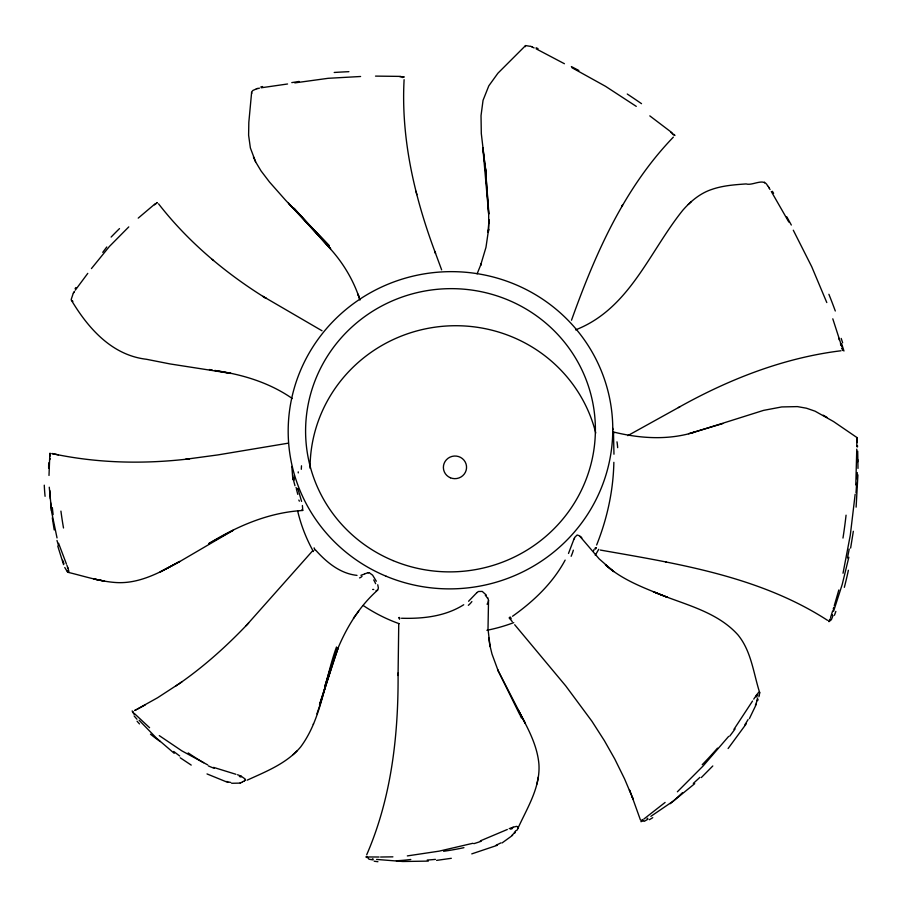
<?xml version="1.0" encoding="UTF-8"?>
<svg xmlns="http://www.w3.org/2000/svg" width="907" height="907" viewBox="0 0 907 907"><rect width="100%" height="100%" fill="white"/><g stroke="black" fill="none" stroke-linecap="round" stroke-linejoin="round"><path stroke-width="1.36" d="M856.775 446.709L856.866 437.491L833.488 421.517L815.053 411.177L806.425 408.207L797.412 406.608L781.743 406.937L763.581 410.372L694.343 432.208C668.051 440.405 639.911 438.523 613.483 432.004L613.96 454.214M49.001 475.461L49.772 455.371M856.775 449.124L855.8 484.939M857.988 468.386L857.705 451.153M398.06 675.477L398.751 623.597M398.071 673.629L398.071 673.017C398.536 734.749 391.529 797.684 366.7 854.757M857.92 474.871L856.117 507.149M613.858 462.332C613.302 490.687 607.168 518.713 596.647 545.005M487.875 597.86L488.522 600.457L488.011 628.959L490.052 646.521L488.737 637.836M49.942 456.278L50.044 453.126L49.874 454.328M488.317 232.271L488.884 219.913L488.317 232.271L488.635 229.131L485.971 247.362L480.574 265.411L481.356 263.37L477.105 273.857M404.103 79.68C400.849 139.1 414.782 198.055 435.541 253.37L434.816 251.352L435.122 252.214M518.056 827.524L517.931 828.216M251.613 92.503L248.824 122.354L248.609 135.177L250.377 147.943L255.615 161.843L261.057 170.935L269.515 182.046L285.784 200.458L329.218 245.718L288.471 203.191L330.647 248.745L294.333 208.644M855.154 494.292L850.301 535.13L843.022 573.247M759.624 693.549L759.669 692.733A27.539 4.342 -50.3 0 0 759.613 692.245L758.66 692.324L756.132 695.533M512.274 621.658L510.006 618.744L510.584 617.905M517.738 828.737C526.978 808.25 540.493 787.537 538.917 764.091C537.148 744.284 526.967 726.507 517.772 709.342L525.028 722.856M853.34 531.298L850.63 548.066M538.316 777.038L536.933 784.079M848.85 557.238L842.218 584.437L833.612 611.205M759.42 694.683L758.921 696.723M829.588 620.671L829.417 621.522L830.574 619.084M838.828 589.958L834.293 605.615M247.112 780.19C266.125 771.494 286.816 763.445 300.625 746.983C322.064 718.095 324.502 679.887 336.497 646.997M245.094 780.031L245.185 779.476A27.539 4.705 31 0 0 245.117 778.966L240.593 775.814M829.882 619.651L830.075 619.05M320.024 704.773L337.461 647.825L319.91 703.481M833.748 607.361L833.216 609.096M595.684 547.749L595.434 548.996L596.387 547.715M830.563 617.486L832.683 610.785M319.502 704.807L337.982 648.403L325.012 685.851M313.289 724.364L313.493 723.741M757.696 700.567L758.082 699.433M324.989 685.93C335 650.602 349.433 615.241 377.471 590.276M316.906 713.888L320.148 704.512M571.501 320.228C595.117 254.232 623.948 188.316 673.357 137.127M832.048 615.365L832.309 614.685M756.336 704.217L749.409 718.605M573.904 539.257L568.496 553.451M574.38 538.202L574.471 538.01A10.158 1.508 -51.1 0 1 574.947 537.137L577.147 534.994L579.448 535.788L599.198 558.905L613.699 571.591L605.4 564.823C623.075 580.593 645.886 588.598 667.461 597.316L653.233 591.67C681.917 604.073 716.224 610.615 737.981 634.923C751.381 651.26 753.422 673.13 759.658 692.563M487.785 603.631L488.522 600.457M73.025 293.981L71.245 299.31A27.539 2.71 -70.2 0 0 71.302 299.832L71.449 300.296M613.472 432.027L613.869 433.024M565.152 560.095C552.805 583.11 533.611 601.307 512.523 616.261M73.694 292.78L74.51 291.419M621.885 206.184L621.578 206.705L621.941 206.082M68.581 572.204L68.671 572.034A78.671 3.696 70.8 0 0 68.841 571.761M752.515 701.066L733.967 729.319M746.268 723.809L728.106 748.524M753.751 699.138L755.055 697.132M75.292 290.172L87.775 273.37M516.741 830.54L517.591 829.089A78.671 16.893 -9.6 0 0 517.886 828.227M353.911 617.554L353.458 618.166L358.684 611.205M377.72 590.015L378.378 587.985L377.743 584.766M91.437 268.574L109.418 246.455L128.771 226.897M728.638 736.405L703.163 765.927L677.37 791.788M514.757 833.068L515.38 832.331M156.582 203.656L157.047 202.533M312.7 550.73L246.114 625.705M530.38 46.359L525.584 45.565L497.932 73.195L488.805 85.848L483.046 100.326L481.027 115.654L481.3 133.522L486.027 173.804L482.841 147.694L488.692 214.131L485.098 164.235M712.8 765.973L701.349 777.548M248.631 623.03C227.181 645.693 203.86 666.736 178.123 684.456M767.617 185.822C763.864 177.375 752.765 186.026 746.11 183.928C734.443 184.745 722.573 185.606 711.462 189.54C700.113 193.35 690.692 201.241 682.903 210.129C649.151 251.987 629.515 308.833 575.582 329.876M641.975 820.484A11.406 2.256 -28.2 0 0 641.249 821.13L641 821.697L643.596 820.563M525.584 45.565L525.346 46.008A27.539 5.646 10.8 0 0 525.402 46.506L525.448 46.665M512.614 835.313L502.047 842.966M688.288 204.46L691.451 201.524M293.018 754.692L296.986 751.007M138.227 218.122L155.097 203.837M244.085 781.392L244.799 780.61A78.671 13.435 31.2 0 0 245.117 780.043M694.728 783.659L673.64 800.847L650.863 816.345M468.579 601.262L476.923 592.588M665.103 802.446L643.766 819.123M182.092 681.667L180.606 682.71M180.051 683.107L157.523 697.789L134.724 710.487L136.504 709.569M177.557 684.842L176.049 685.873M463.715 604.742C445.178 616.477 422.957 618.857 401.518 618.257M647.088 818.602L647.711 818.239M145.313 704.852L139.859 707.811M678.379 407.572C728.661 379.375 783.546 357.8 841.05 350.76M679.944 406.733L627.78 435.643M159.983 572.034L179.779 561.467C160.312 572.351 139.338 583.938 116.255 582.555C99.974 581.557 83.387 575.956 68.206 572.374M160.698 571.671L180.697 561.014L233.088 530.346L208.746 543.633C237.305 526.049 268.801 512.432 302.689 510.494M138.941 708.299L137.252 709.183M365.022 573.78L367.902 572.714M364.523 574.029L360.941 575.299M764.544 182.205L764.408 182.477A27.539 3.197 51 0 0 764.442 182.795M497.41 845.267L471.765 853.884M507.319 829.486L480.347 840.868M509.178 828.692L511.14 827.898M512.784 827.286L516.593 826.356L517.976 827.025A27.539 5.907 -9.7 0 1 518.056 827.524M256.057 89.079L252.917 90.428L251.602 92.049A27.539 5.453 -30.1 0 0 251.647 92.65L251.897 93.217M722.834 423.569L688.56 433.705M472.932 843.272L439.192 851.14L407.334 855.913M511.185 618.676L510.04 618.812M399.568 618.438L399.465 619.232M691.86 432.877L694.343 432.208M257.599 88.625L259.459 88.16M240.57 783.092L231.659 783.285M261.239 87.775L287.553 83.988M451.312 858.305L436.596 860.38M294.809 82.888L328.164 78.308L360.601 76.494M402.118 77.526L404.25 77.016L403.649 76.732M288.018 443.217L217.941 454.906L185.788 459.248L189.597 458.817C143.816 464.293 97.026 463.307 51.869 453.523L53.683 453.908M428.308 861.106L402.787 861.503L376.598 859.428M392.901 856.843L380.611 857.024M375.509 76.109L400.837 76.403M368.73 856.968L379.092 857.013M368.548 572.668L368.673 572.668A31.303 5.147 29.7 0 0 367.981 572.77M357.007 575.378C340.091 573.609 326.509 562.261 315.579 550.05M372.392 858.827L373.083 858.94M600.287 550.05C678.379 563.769 759.726 576.455 827.524 620.331M214.744 370.453L230.945 373.423L170.04 363.934L146.435 359.274C111.98 355.238 88.387 328.515 71.596 300.546M665.715 561.966L666.328 562.079M209.46 369.512L212.238 370.033M215.016 370.555C242.384 374.41 269.424 382.607 292.303 398.524M58.365 454.861L54.647 454.112M94.759 579.165L104.52 581.115L93.795 578.961M368.525 858.158L366.02 857.115A11.406 2.279 12.7 0 1 366.779 856.968M227.793 782.412L207.023 773.932M235.911 774.283L213.61 767.39M237.498 774.759L239.176 775.304M132.898 712.074A11.406 1.224 52.8 0 0 132.433 711.712L134.077 714.297M532.092 47.039L534.155 47.924M207.692 764.884L181.888 750.883L159.269 735.622M536.116 48.819L564.426 63.728M572 67.742L605.536 86.324L636.272 106.38M823.205 415.179L826.923 417.333M322.019 330.772L262.917 296.351L266.261 298.448C225.458 273.211 188.089 241.829 158.566 203.848M672.461 134.168L674.921 135.483L674.411 134.837M191.218 765.089L180.255 757.81M649.809 115.881L671.996 132.717M314.582 549.109L314.74 550.107M174.235 753.332L156.389 738.026L139.168 720.294M212.193 259.402L213.519 260.524M149.587 727.709L134.145 713.31M67.503 572L64.76 567.487M293.403 207.635L332.518 251.296C344.785 265.558 354.297 282.145 359.977 300.092M297.859 488.93L295.954 487.683M514.688 624.708L565.707 685.873L591.92 721.246L604.379 740.668L614.765 759L624.594 778.943L633.052 798.965L632.122 796.607M486.345 595.117L482.252 591.421L478.522 591.489A10.158 2.109 -10.6 0 0 477.842 591.908L477.672 592.01A31.303 6.417 -10.9 0 0 477.037 592.577M768.728 187.466L770.054 189.529M298.074 489.224L301.577 501.412M771.313 191.524L788.852 222.079M793.296 230.208L811.731 266.726L826.799 302.564M525.266 723.344L497.807 670.058L498.124 670.681L491.991 654.038L489.882 645.342M497.807 670.058L519.598 714.274M520.153 715.419L521.4 717.947M376.326 581.228L372.596 575.14L369.285 572.748A10.158 1.689 30.1 0 0 368.695 572.68M253.427 156.945L255.615 161.843M629.662 790.541L629.435 789.986L629.9 791.097M66.415 563.973L58.57 543.27M630.014 791.38L630.592 792.775M630.705 793.058L631.045 793.897M66.914 565.197L68.683 570.56A27.539 1.304 70.7 0 1 68.739 571.036M631.385 794.736L640.41 819.905M294.968 485.744L292.644 476.923L291.827 466.459M63.569 564.653L57.765 546.082M441.63 269.832L435.235 252.509M856.888 437.514L856.922 437.696A27.539 0.748 -89.8 0 1 856.99 438.104M832.796 318.81L841.707 346.395M838.646 337.948L839.338 339.989M358.673 296.135L357.993 294.129L359.682 299.242M840.517 343.515L840.744 344.207M841.979 348.005L842.83 350.521L842.172 348.005M57.028 537.919L51.654 512.081L49.261 487.206M416.857 194.654L415.973 191.264M612.622 428.07L612.973 429.703M54.216 529.949L52.289 517.829M302.394 505.505L302.768 510.392A69.964 4.013 69 0 1 301.986 509.564M51.416 510.777L50.622 502.671M856.99 438.172L857.07 439.033M293.018 479.644L292.859 477.536M485.154 164.348L488.635 210.515L488.737 223.315M50.339 498.918L49.84 490.585M857.16 440.269L857.296 442.548M857.466 445.62L857.523 446.936M402.64 76.641A11.406 2.483 -7.8 0 1 403.524 76.778M399.964 76.778A34.16 7.948 -8.9 0 1 401.382 76.88M334.207 72.469A285.274 30.101 3.9 0 1 348.9 71.676M299.129 81.437A195.13 15.589 -14.4 0 1 291.782 82.605M260.865 86.879A90.995 23.117 -33.6 0 1 262.599 86.55M256.352 88.818A26.269 5.896 -31 0 1 257.871 88.398M71.732 300.625A78.671 7.766 -70 0 1 71.494 300.194M72.911 301.294A177.783 17.63 -69 0 1 72.311 300.807M156.333 203.043A11.406 1.882 -48.4 0 1 156.956 202.646M154.473 204.846A34.16 6.077 -49.7 0 1 155.448 204.109M111.13 237.067A285.274 36.121 -34.3 0 1 119.509 228.587M106.777 246.976A195.13 2.449 -53.9 0 1 102.752 252.35M75.111 288.63A90.995 13.548 -73.9 0 1 75.882 287.542M73.184 293.335A26.269 3.243 -71.2 0 1 73.841 292.201M296.374 488.998A276.431 14.546 68.7 0 1 297.779 494.372M299.355 501.163A95.303 5.703 71.3 0 1 298.834 500.052M298.256 472.91A142.955 44.658 -72.1 0 1 298.244 471.867M301.305 469.293A160.675 69.669 -60.3 0 1 301.498 465.801M294.242 475.529A152.557 7.789 83.3 0 1 294.185 480.018M297.938 489.168A31.303 1.326 69.4 0 1 298.188 489.565M68.297 571.546A177.783 8.197 71.8 0 1 67.719 570.854M67.832 571.625A222.26 10.328 73.3 0 1 67.152 570.798M63.989 563.837A108.432 6.168 76.8 0 1 62.685 560.299M63.513 527.987A295.274 70.814 -82.9 0 1 60.928 511.106M53.128 514.62A162.16 31.348 -85.9 0 1 52.334 507.58M48.638 468.137A28.457 2.041 -86 0 1 48.706 462.865M49.919 459.532A34.16 1.644 -89.3 0 1 49.998 458.386M45.078 496.31A285.274 66.018 -72.4 0 1 44.273 485.177M58.558 545.606A195.13 23.797 87.2 0 1 56.994 540.481M67.526 567.17A26.269 0.59 69.6 0 1 68.036 568.451M373.707 579.936A276.431 47.946 29.1 0 1 375.634 583.7M377.607 589.947A69.964 12.483 29.3 0 1 376.054 590.65M373.741 589.471A95.303 17.539 31.6 0 1 372.652 589.437M314.355 548.724A22.811 1.848 59.3 0 1 314.593 548.803M314.071 548.043A40.849 3.05 57.9 0 1 314.207 547.873M362.018 576.33A152.557 28.752 43.8 0 1 359.557 577.906M243.768 781.176A177.783 30.453 32.2 0 1 242.418 781.823M242.101 782.219A222.26 38.57 33.7 0 1 240.162 782.809M230.752 782.492A108.432 20.362 37.2 0 1 226.75 781.449M203.633 762.708A295.274 111.844 57.7 0 1 188.203 752.923M179.699 755.973A162.16 54.057 54.6 0 1 173.736 751.461M139.508 723.922A77.299 22.822 56.9 0 1 137.082 721.212M136.968 719.217A28.457 6.134 54.7 0 1 134.145 715.929M132.173 710.941A34.16 3.265 51.5 0 1 132.898 711.564M160.29 741.563A285.274 105.802 68.7 0 1 150.46 734.171M214.267 768.342A195.13 50.883 47.6 0 1 208.383 765.916M239.335 776.437A90.995 10.578 27.5 0 1 241.001 776.993M239.629 775.644A26.269 3.809 30.1 0 1 241.047 776.165M485.324 595.355A276.431 58.683 -11.7 0 1 487.331 597.985M487.388 603.699A69.964 15.226 -11.5 0 1 487.048 604.187M399.205 618.291A22.811 4.252 19.4 0 1 399.862 618.143M398.592 617.69A40.849 7.256 18 0 1 399.522 617.474M471.878 601.579A152.557 39.783 3 0 1 468.341 605.32M515.879 830.619A177.783 38.706 -8.5 0 1 514.36 832.433M514.144 833.102A222.26 49.647 -7.1 0 1 511.911 835.347M500.891 842.886A108.432 26.62 -3.7 0 1 496.152 845.143M463.942 847.671A295.274 138.975 15.7 0 1 443.614 851.276M435.428 859.371A162.16 68.444 12.9 0 1 427.208 860.051M377.924 861.707A77.299 30.135 15.6 0 1 374.183 861.219M373.117 859.881A28.457 8.787 13.8 0 1 368.832 859.19M366.303 856.627A34.16 6.349 11.4 0 1 367.596 856.559M410.803 859.485A285.274 136.866 27.3 0 1 396.382 860.788M481.288 841.208A195.13 66.12 6.2 0 1 473.919 843.657M510.664 829.191A90.995 13.843 -12.8 0 1 512.546 828.431M511.605 827.898A26.269 4.909 -10.4 0 1 513.226 827.297M580.31 536.388A276.431 41.733 -52.2 0 1 581.841 537.908M510.085 618.052A22.811 4.592 -21.4 0 1 510.754 617.395M509.088 617.962A40.849 7.721 -22.7 0 1 510.085 617.009M573.349 550.175A152.557 35.713 -38.3 0 1 571.138 556.286M574.052 539.098A31.303 4.546 -51.4 0 1 574.539 538.044M759.51 693.662A78.671 12.449 -50.2 0 1 759.295 694.819M757.628 698.027A177.783 29.103 -49.2 0 1 756.653 700.862M756.846 701.372A222.26 38.411 -47.8 0 1 755.418 705.079M748.094 719.546A108.432 22.006 -44.7 0 1 744.874 724.75M717.516 748.128A295.274 139.508 -27.9 0 1 702.245 764.669M699.853 777.378A162.16 67.787 -30.2 0 1 693.288 783.399M652.757 817.661A77.299 30.328 -27.2 0 1 649.401 819.701M647.949 819.191A28.457 8.775 -28 0 1 644.061 821.391M641.374 820.495A34.16 6.179 -29.3 0 1 642.564 819.52M682.461 792.695A285.274 144.666 -16.5 0 1 670.25 803.693M735.067 728.945A195.13 62.39 -35.8 0 1 729.761 736.065M756.427 696.927A90.995 8.027 -52.8 0 1 757.651 695.079M755.531 696.712A26.269 3.367 -50.8 0 1 756.597 695.147M595.128 548.644A22.811 2.71 -61.7 0 1 595.434 547.624M593.632 550.866A40.849 4.24 -62.9 0 1 594.028 549.472M616.987 441.834A152.557 18.446 -78.4 0 1 617.667 447.65M857.047 440.224A78.671 2.199 -89.7 0 1 857.138 441.596M856.832 453.296A177.783 6.134 -88.7 0 1 856.956 456.935M857.16 452.117A222.26 10.09 -87.4 0 1 857.296 456.606M857.262 472.536A108.432 8.673 -84.4 0 1 857.126 479.009M846.061 515.176A295.274 113.194 -70 0 1 842.977 538.066M849.213 549.03A162.16 52.379 -71.7 0 1 847.444 558.032M835.857 611.431A77.299 23.333 -68.7 0 1 834.429 615.275M833.011 615.558A28.457 6.1 -68.9 0 1 831.254 619.98M829.44 620.966A11.406 1.156 -68.3 0 1 829.735 619.934M828.828 621.624A34.16 2.823 -69.2 0 1 829.315 619.98M848.385 570.242A285.274 125.551 -59.5 0 1 844.338 587.351M856.616 483.374A195.13 41.439 -76.5 0 1 855.993 492.773M857.739 459.554A90.995 4.138 87.9 0 1 857.693 461.924M841.197 338.424A77.299 12.403 71.9 0 1 842.637 342.733M841.594 343.64A28.457 2.007 71.8 0 1 843.963 351.043M840.494 343.821A34.16 2.143 71.6 0 1 840.914 345.261M828.896 294.299A285.274 88.467 80.3 0 1 835.302 310.999M786.777 216.818A195.13 13.061 64.4 0 1 791.323 225.038M772.379 191.286A90.995 16.972 48.6 0 1 773.614 193.316M768.048 186.15A26.269 3.832 50.5 0 1 769.17 187.84M673.482 134.077A11.406 1.927 32.9 0 1 674.241 134.769M670.919 132.388A34.16 6.406 31.9 0 1 672.121 133.374M627.259 94.022A285.274 50.769 42 0 1 641.521 103.67M578.859 70.485A195.13 9.455 25.3 0 1 571.365 66.562M536.128 47.742A90.995 24.466 7.8 0 1 538.055 48.672M530.742 46.325A26.269 6.134 10.1 0 1 532.454 47.017M598.699 549.302A162.342 158.555 -6.9 0 1 595.241 555.265M513.736 622.633A162.342 158.555 -6.9 0 1 486.889 630.286M399.148 623.687A162.342 158.555 -6.9 0 1 363.322 605.57M313.414 551.524A162.342 158.555 -6.9 0 1 297.689 511.106M310.069 468.25A144.95 141.571 -6.9 0 1 437.627 326.837A144.95 141.571 -6.9 0 1 595.752 433.024M622.553 205.027L622.191 205.662L622.497 205.129M386.178 576.251A162.342 158.555 -6.9 0 0 611.681 410.996A162.342 158.555 -6.9 0 0 353.594 303.55A162.342 158.555 -6.9 0 0 386.178 576.251M393.071 560.605A144.95 141.571 -6.9 0 0 594.414 413.059A144.95 141.571 -6.9 0 0 363.979 317.133A144.95 141.571 -6.9 0 0 393.071 560.605M450.382 477.774A11.598 11.326 -6.9 0 0 466.481 465.971A11.598 11.326 -6.9 0 0 448.047 458.296A11.598 11.326 -6.9 0 0 450.382 477.774"/></g></svg>
